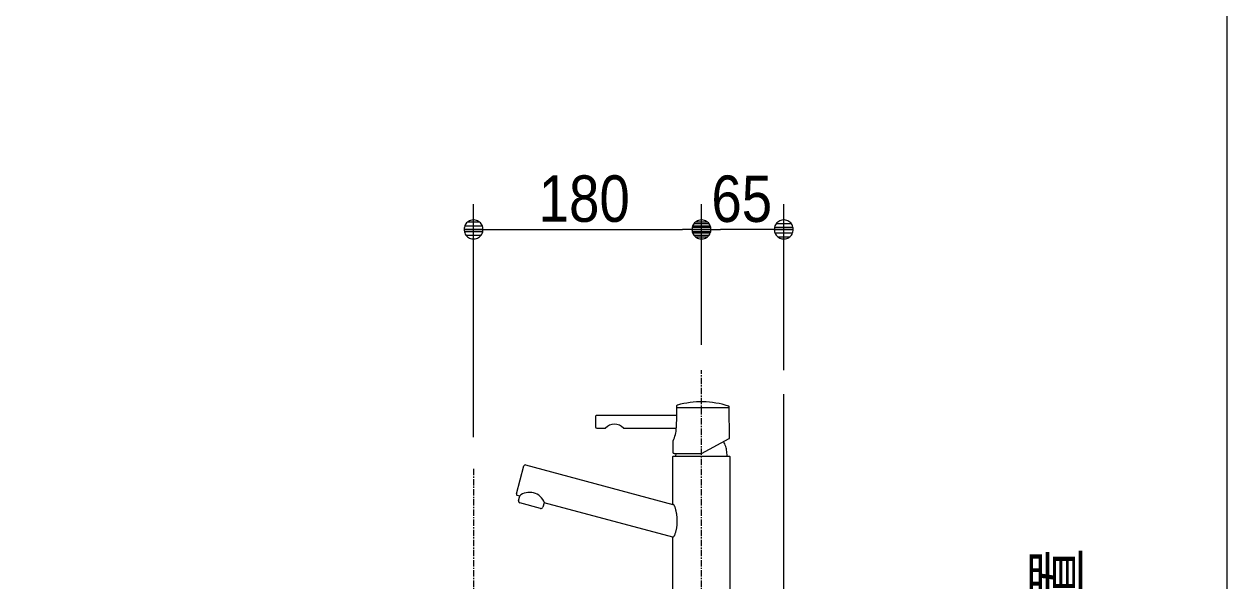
# Model space of a CAD drawing. Units: millimetres, scale not verified. Extents: x -6062 to 6062, y -3045 to 3045.
# Drawn here: x -1318 to -368, y -1217 to -778 of the extents above; entities that cross this region are included whole.
import ezdxf
from ezdxf.enums import TextEntityAlignment as Align

# ---------------------------------------------------------------- set-up
doc = ezdxf.new("R2010")
doc.units = ezdxf.units.MM
doc.header["$LTSCALE"] = 20
doc.linetypes.add('CHAIN1', pattern=[8, 5, -1, 1, -1])
for name, color, linetype, lineweight in [('0-0_1図面枠', 7, 'Continuous', 9), ('0-1_4給排水', 7, 'Continuous', 9), ('0-2_2寸法-1', 7, 'Continuous', 9), ('0-3_0', 7, 'Continuous', 9), ('0-4_2寸法-2', 7, 'Continuous', 9), ('0-5_5ボウル・キャビネット', 7, 'Continuous', 9)]:
    doc.layers.add(name, color=color, linetype=linetype, lineweight=lineweight)
doc.styles.add('ＭＳ Ｐゴシック', font='')
doc.styles.get('ＭＳ Ｐゴシック').set_extended_font_data('MS PGothic')

# ---------------------------------------------------------------- blocks, each defined once
blk = doc.blocks.new('グループ-4')
at = {"layer": '0-0_1図面枠'}
blk.add_line((28400, 41000), (28400, -48600), dxfattribs=at)
blk = doc.blocks.new('グループ-7')
at = {"layer": '0-1_4給排水', "linetype": 'CHAIN1'}
blk.add_line((16500, -22580), (16500, -34020), dxfattribs=at)
blk = doc.blocks.new('_Dot')
at = {"layer": '0-3_0'}
for p, q in [((-10, 0), (-20, 0)), ((9.78, 2), (-9.78, 2)), ((7.99, 6), (-7.99, 6)), ((9.16, -3.98), (-9.16, -3.98)), ((6, -7.98), (-6, -7.98))]:
    blk.add_line(p, q, dxfattribs=at)
for points in [[(10, 0), (9.92, 1.25), (9.69, 2.49), (9.3, 3.68), (8.76, 4.82), (8.09, 5.88), (7.29, 6.85), (6.37, 7.71), (5.36, 8.44), (4.26, 9.05), (3.09, 9.51), (1.87, 9.82), (0.63, 9.98), (-0.63, 9.98), (-1.87, 9.82), (-3.09, 9.51), (-4.26, 9.05), (-5.36, 8.44), (-6.37, 7.71), (-7.29, 6.85), (-8.09, 5.88), (-8.76, 4.82), (-9.3, 3.68), (-9.69, 2.49), (-9.92, 1.25), (-10, 0), (0, 0)], [(-10, 0), (-9.92, -1.25), (-9.69, -2.49), (-9.3, -3.68), (-8.76, -4.82), (-8.09, -5.88), (-7.29, -6.85), (-6.37, -7.71), (-5.36, -8.44), (-4.26, -9.05), (-3.09, -9.51), (-1.87, -9.82), (-0.63, -9.98), (0.63, -9.98), (1.87, -9.82), (3.09, -9.51), (4.26, -9.05), (5.36, -8.44), (6.37, -7.71), (7.29, -6.85), (8.09, -5.88), (8.76, -4.82), (9.3, -3.68), (9.69, -2.49), (9.92, -1.25), (10, 0), (0, 0)]]:
    blk.add_lwpolyline(points, close=True, dxfattribs=at)
blk = doc.blocks.new('グループ-46')
at = {"layer": '0-1_4給排水', "linetype": 'CHAIN1'}
blk.add_line((20100, -25400), (20100, -21020), dxfattribs=at)
at = {"layer": '0-1_4給排水'}
for p, q in [((20538.7, -21615.3), (19706.7, -21615.3)), ((18425.5, -21755.3), (18425.5, -21915.3)), ((19705, -21735.3), (19702.3, -21933.2)), ((18445.5, -21935.3), (18582.6, -21935.3)), ((18868.3, -21935.3), (19702.2, -21935.3)), ((19648.7, -22145.1), (19648.7, -22315.3)), ((20100.9, -22334.2), (20540, -22100.7)), ((20550, -22386), (19650, -22386)), ((19668.7, -22335.3), (20096.2, -22335.3)), ((19695.1, -22380), (19699, -22335.3)), ((20504.9, -22380), (20498.5, -22306.5)), ((17175.7, -22975.1), (17294.7, -22530.8)), ((17557.5, -23203.7), (17232.9, -23116.8))]:
    blk.add_line(p, q, dxfattribs=at)
for points in [[(19706.7, -21592.1), (19706.7, -21615.3), (19705, -21735.3), (18445.5, -21735.3)], [(20545.3, -22091.7), (20538.7, -21615.3), (20538.7, -21606.5)], [(17319.2, -22516.6), (19650, -23141.2), (19650, -22386), (19656, -22380), (20544, -22380), (20550, -22386), (20550, -24800)], [(17211.7, -23080), (17230.4, -23010.5), (17189.8, -22999.6)], [(19650, -24800), (19650, -23658.8), (17612.9, -23113), (17594.2, -23182.5)], [(19707.2, -23281.3), (19705, -23269.1), (19702.5, -23256.8), (19699.9, -23244.6), (19697, -23232.4), (19694, -23220.7), (19691, -23209.7), (19688, -23199.6), (19685, -23190.3), (19681.9, -23181.7), (19678.8, -23174), (19675.7, -23167.1), (19672.6, -23161.1), (19669.4, -23155.8), (19666.2, -23151.3), (19663, -23147.7), (19659.8, -23144.8), (19656.6, -23142.8), (19653.3, -23141.6), (19650, -23141.2)], [(19647.5, -23658.1), (19650.4, -23657.9), (19653.7, -23656.8), (19657, -23654.9), (19660.3, -23652.2), (19663.6, -23648.6), (19666.9, -23644.3), (19670.3, -23639.1), (19673.6, -23633.1), (19677, -23626.3), (19680.3, -23618.7), (19683.7, -23610.3), (19687.1, -23601.1), (19690.4, -23591), (19693.7, -23580.5), (19696.8, -23569.8), (19699.6, -23559), (19702.3, -23548), (19704.7, -23536.9), (19707, -23525.7), (19709, -23514.3), (19710.8, -23502.8), (19712.4, -23491.1), (19713.8, -23479.3), (19714.9, -23467.3), (19715.9, -23455.2), (19716.7, -23443), (19717.2, -23430.6), (19717.5, -23418.1), (19717.7, -23405.5), (19717.6, -23393), (19717.3, -23380.5), (19716.8, -23368), (19716, -23355.5), (19715.1, -23343.1), (19713.9, -23330.7), (19712.6, -23318.3), (19711, -23305.9), (19709.2, -23293.6), (19707.2, -23281.3)]]:
    blk.add_lwpolyline(points, dxfattribs=at)
for centre, radius, start, end in [((19726.7, -21592.1), 20, 142.8192, 180), ((19726.7, -21592.1), 20, 105.63841, 142.8192), ((20098.7, -22921), 1400, 88.95973, 105.6384), ((20098.7, -22921), 1400, 72.28107, 88.95973), ((20518.7, -21606.5), 20, 36.14053, 72.28107), ((20518.7, -21606.5), 20, 0, 36.14053), ((18445.5, -21755.3), 20, 135, 180), ((18445.5, -21755.3), 20, 90, 135), ((18445.5, -21915.3), 20, 180, 225), ((18445.5, -21915.3), 20, 225, 270), ((18725.5, -22075.3), 200, 90, 135.573), ((18725.5, -22075.3), 200, 44.427, 90), ((19252.3, -21927.1), 450, 332.36262, 345.78827), ((19252.3, -21927.1), 450, 345.78827, 358.94747), ((19668.7, -22145.1), 20, 166.18131, 180), ((19668.7, -22145.1), 20, 152.36262, 166.18131), ((20100, -22341.3), 400, 16.92348, 28.84696), ((20100, -22341.3), 400, 5, 16.92348), ((20535.3, -22091.8), 10, 297.99996, 329.39786), ((20535.3, -22091.8), 10, 329.39786, 0.79576), ((19668.7, -22315.3), 20, 180, 225), ((19668.7, -22315.3), 20, 225, 270), ((20096.2, -22325.3), 10, 270, 284.00001), ((20096.2, -22325.3), 10, 284.00001, 298.00001), ((17314, -22536), 20, 75, 164.99999), ((17195, -22980.3), 20, 165, 254.99999), ((17384.6, -23200), 250, 75, 130.08079), ((17384.6, -23200), 250, 19.91921, 75), ((17240.7, -23087.8), 30, 165, 255), ((17565.3, -23174.8), 30, 255, 300), ((17565.3, -23174.8), 30, 300, 345)]:
    blk.add_arc(centre, radius, start, end, dxfattribs=at)

msp = doc.modelspace()

# ---------------------------------------------------------------- linework, layer by layer
at = {"layer": '0-2_2寸法-1'}
for p, q in [((-962.5, -1104), (-962.5, -920)), ((-782.5, -1031), (-782.5, -920)), ((-782.5, -1031), (-782.5, -920)), ((-717.5, -1051), (-717.5, -920)), ((-947.49, -940), (-797.51, -940)), ((-732.51, -940), (-767.49, -940))]:
    msp.add_line(p, q, dxfattribs=at)
at = {"layer": '0-5_5ボウル・キャビネット'}
msp.add_lwpolyline([(-1317.5, -2070), (-717.5, -2070), (-717.5, -1070)], dxfattribs=at)

# ---------------------------------------------------------------- block references
at = {"layer": '0-0_1図面枠', "xscale": 0.05, "yscale": 0.05}
msp.add_blockref('グループ-4', (-1787.5, 0), dxfattribs=at)
at = {"layer": '0-1_4給排水', "xscale": 0.05, "yscale": 0.05}
for name in ['グループ-46', 'グループ-7']:
    msp.add_blockref(name, (-1787.5, 0), dxfattribs=at)
at = {"layer": '0-2_2寸法-1', "xscale": 0.7503418, "yscale": 0.7503418, "rotation": 180}
for p in [(-962.5, -940), (-782.5, -940)]:
    msp.add_blockref('_Dot', p, dxfattribs=at)
at = {"layer": '0-2_2寸法-1', "xscale": 0.7503418, "yscale": 0.7503418}
for p in [(-782.5, -940), (-717.5, -940)]:
    msp.add_blockref('_Dot', p, dxfattribs=at)

# ---------------------------------------------------------------- texts
at = {"layer": '0-2_2寸法-1', "style": 'ＭＳ Ｐゴシック', "width": 0.9}
for s, p in [('180', (-911.11, -944.96)), ('65', (-774.69, -945.06))]:
    msp.add_text(s, height=36.66, dxfattribs=at).set_placement(p, align=Align.BOTTOM_LEFT)
at = {"layer": '0-4_2寸法-2', "style": 'ＭＳ Ｐゴシック', "width": 0.9}
msp.add_text('Pトラップ排水位置', height=36.66, rotation=90, dxfattribs=at).set_placement((-472.48, -1580.42), align=Align.BOTTOM_LEFT)

doc.saveas('drawing.dxf')
